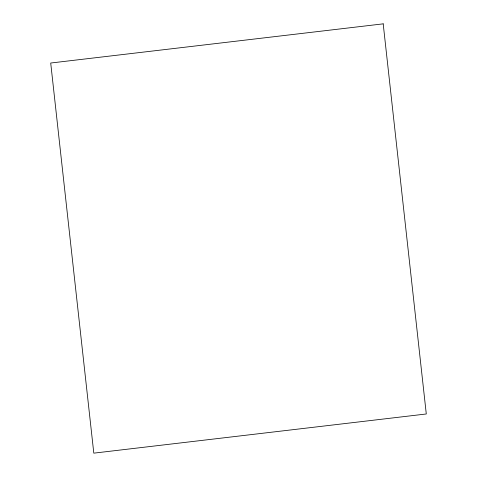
<?xml version="1.0" encoding="UTF-8"?>
<svg xmlns="http://www.w3.org/2000/svg" width="477" height="477" viewBox="0 0 477 477"><rect width="100%" height="100%" fill="white"/><g stroke="black" fill="none" stroke-linecap="round" stroke-linejoin="round"><path stroke-width="0.72" d="M383.198 23.85L50.711 63.024L93.802 453.15L426.289 413.976L383.198 23.85"/></g></svg>
